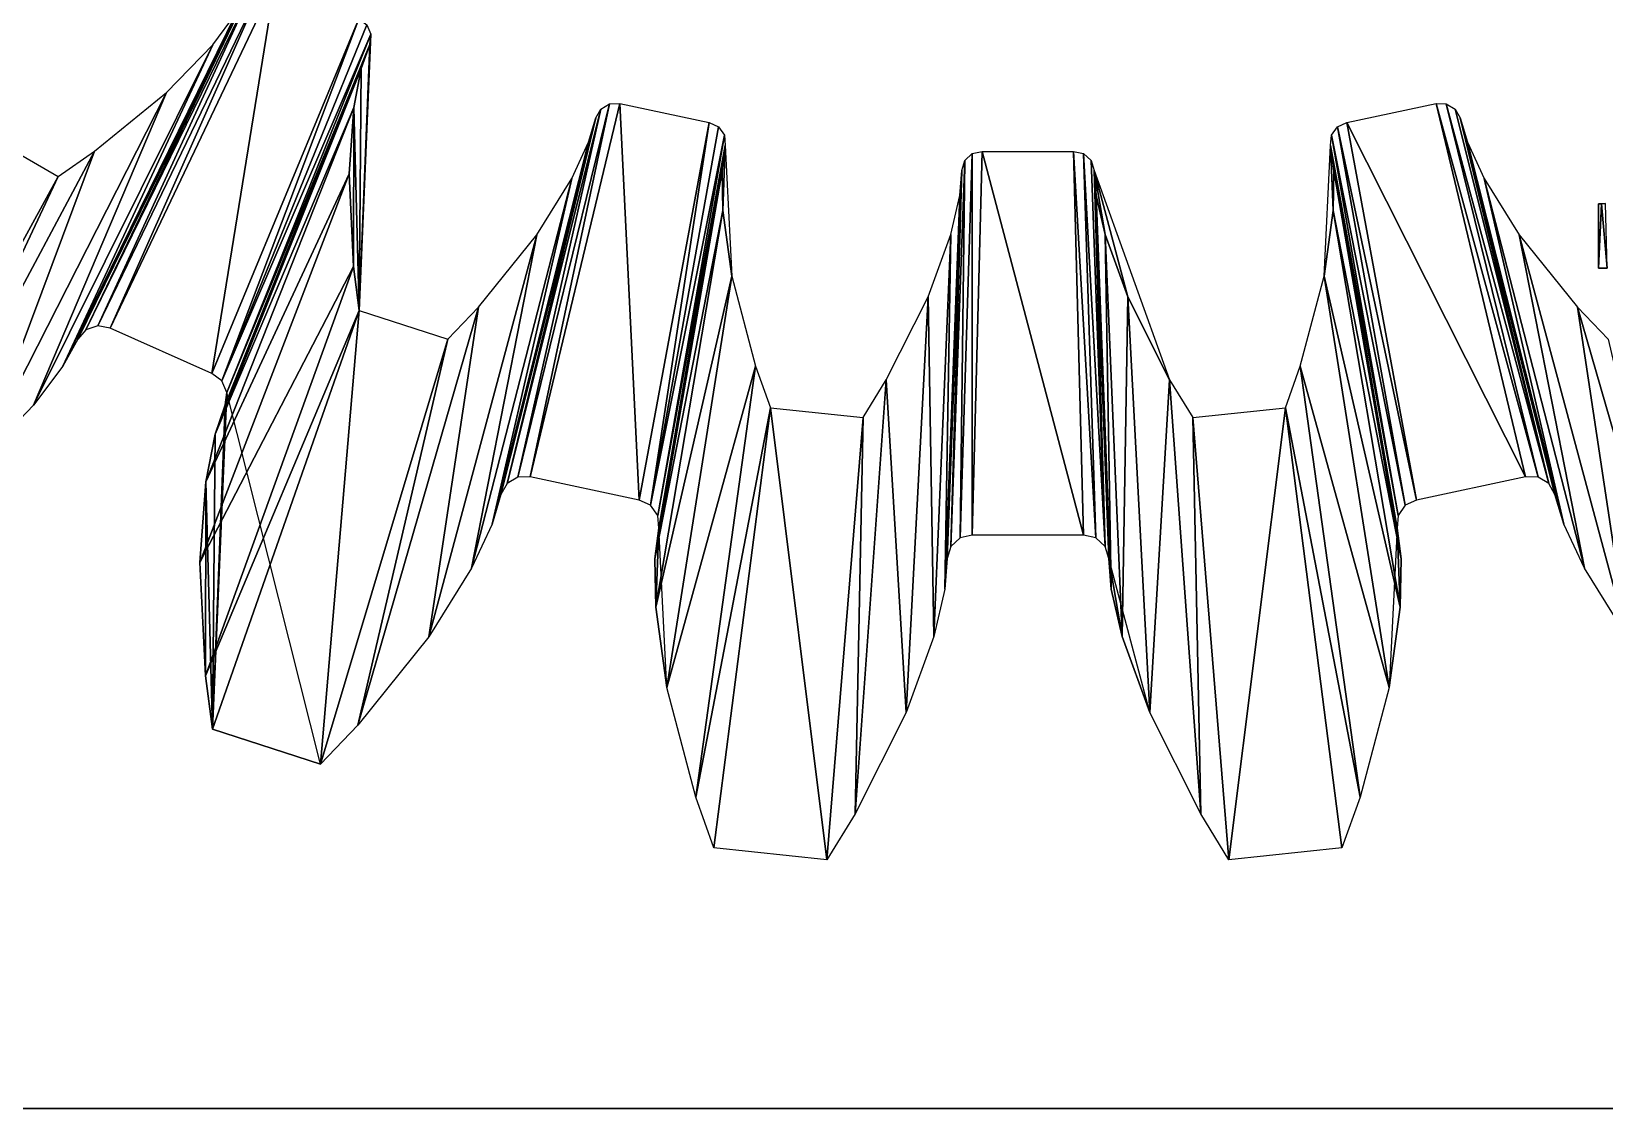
# Model space of a CAD drawing. Header units: inches. Extents: x 62 to 1153, y 3 to 780.
# Drawn here: x 86.21 to 101.18, y 3.16 to 13.42 of the extents above; entities that cross this region are included whole.
import ezdxf

# ---------------------------------------------------------------- set-up
doc = ezdxf.new("R2010")
doc.units = ezdxf.units.IN
doc.header["$MEASUREMENT"] = 0
doc.layers.add('Base', color=3, linetype='Continuous')
doc.layers.add('Main_Gear', color=4, linetype='Continuous')

msp = doc.modelspace()

# ---------------------------------------------------------------- linework, layer by layer
at = {"layer": 'Base'}
for points in [[(101.127, 11.776, -43), (101.127, 11.163, -43), (101.155, 11.776, -43)], [(101.21, 11.163, -43), (101.155, 11.776, -43), (101.127, 11.163, -43)], [(101.127, 11.776, -44), (101.127, 11.776, -43), (101.155, 11.776, -43)], [(101.127, 11.776, -44), (101.155, 11.776, -43), (101.155, 11.776, -44)], [(101.127, 11.163, -43), (101.127, 11.776, -43), (101.127, 11.163, -44)], [(101.127, 11.776, -44), (101.127, 11.163, -44), (101.127, 11.776, -43)], [(101.21, 11.163, -43), (101.192, 11.779, -43), (101.155, 11.776, -43)], [(101.155, 11.776, -44), (101.155, 11.776, -43), (101.192, 11.779, -43)], [(101.155, 11.776, -44), (101.192, 11.779, -43), (101.192, 11.779, -44)], [(101.127, 11.163, -43), (101.127, 11.163, -44), (101.21, 11.163, -44)], [(101.127, 11.163, -43), (101.21, 11.163, -44), (101.21, 11.163, -43)], [(70.663, 3.163, -44), (66.663, 3.163, -48), (120.863, 3.163, -44)], [(124.863, 3.163, -48), (120.863, 3.163, -44), (66.663, 3.163, -48)]]:
    msp.add_3dface(points, dxfattribs=at)
at = {"layer": 'Main_Gear'}
for points in [[(84.192, 12.188, -7.468), (85.559, 15.711, -11.468), (86.263, 15.2, -11.468)], [(86.263, 15.2, -11.468), (84.271, 12.098, -7.468), (84.192, 12.188, -7.468)], [(84.271, 12.098, -7.468), (86.263, 15.2, -11.468), (86.327, 15.126, -11.468)], [(86.346, 15.03, -11.468), (84.271, 12.098, -7.468), (86.327, 15.126, -11.468)], [(84.271, 12.098, -7.468), (86.346, 15.03, -11.468), (84.294, 11.981, -7.468)], [(86.314, 14.938, -11.468), (84.294, 11.981, -7.468), (86.346, 15.03, -11.468)], [(86.346, 15.03, -11.468), (85.691, 12.482, -11.468), (86.314, 14.938, -11.468)], [(86.189, 14.732, -11.468), (84.255, 11.868, -7.468), (86.314, 14.938, -11.468)], [(84.294, 11.981, -7.468), (86.314, 14.938, -11.468), (84.255, 11.868, -7.468)], [(86.314, 14.938, -11.468), (85.691, 12.482, -11.468), (86.189, 14.732, -11.468)], [(88.274, 13.806, -11.468), (86.724, 10.578, -7.468), (86.646, 10.488, -7.468)], [(86.646, 10.488, -7.468), (88.159, 13.594, -11.468), (88.274, 13.806, -11.468)], [(88.339, 13.879, -11.468), (86.837, 10.616, -7.468), (86.724, 10.578, -7.468)], [(86.724, 10.578, -7.468), (88.274, 13.806, -11.468), (88.339, 13.879, -11.468)], [(86.837, 10.616, -7.468), (88.339, 13.879, -11.468), (88.431, 13.911, -11.468)], [(88.431, 13.911, -11.468), (86.954, 10.593, -7.468), (86.837, 10.616, -7.468)], [(86.954, 10.593, -7.468), (88.431, 13.911, -11.468), (88.527, 13.892, -11.468)], [(88.527, 13.892, -11.468), (87.923, 10.162, -7.468), (86.954, 10.593, -7.468)], [(87.923, 10.162, -7.468), (88.527, 13.892, -11.468), (89.321, 13.539, -11.468)], [(86.505, 10.23, -7.468), (87.931, 13.291, -11.468), (88.159, 13.594, -11.468)], [(88.159, 13.594, -11.468), (86.646, 10.488, -7.468), (86.505, 10.23, -7.468)], [(89.321, 13.539, -11.468), (88.018, 10.091, -7.468), (87.923, 10.162, -7.468)], [(88.018, 10.091, -7.468), (89.321, 13.539, -11.468), (89.4, 13.48, -11.468)], [(89.438, 13.39, -11.468), (88.018, 10.091, -7.468), (89.4, 13.48, -11.468)], [(88.018, 10.091, -7.468), (89.438, 13.39, -11.468), (88.065, 9.981, -7.468)], [(89.426, 13.293, -11.468), (88.065, 9.981, -7.468), (89.438, 13.39, -11.468)], [(89.438, 13.39, -11.468), (89.327, 10.761, -11.468), (89.426, 13.293, -11.468)], [(87.931, 13.291, -11.468), (86.505, 10.23, -7.468), (86.226, 9.861, -7.468)], [(86.226, 9.861, -7.468), (87.492, 12.836, -11.468), (87.931, 13.291, -11.468)], [(88.065, 9.981, -7.468), (89.426, 13.293, -11.468), (88.051, 9.863, -7.468)], [(89.346, 13.066, -11.468), (88.051, 9.863, -7.468), (89.426, 13.293, -11.468)], [(89.426, 13.293, -11.468), (89.327, 10.761, -11.468), (89.346, 13.066, -11.468)], [(89.274, 12.693, -11.468), (87.953, 9.585, -7.468), (89.346, 13.066, -11.468)], [(88.051, 9.863, -7.468), (89.346, 13.066, -11.468), (87.953, 9.585, -7.468)], [(89.346, 13.066, -11.468), (89.327, 10.761, -11.468), (89.274, 12.693, -11.468)], [(87.492, 12.836, -11.468), (86.226, 9.861, -7.468), (85.692, 9.305, -7.468)], [(85.692, 9.305, -7.468), (86.806, 12.277, -11.468), (87.492, 12.836, -11.468)], [(87.953, 9.585, -7.468), (89.274, 12.693, -11.468), (87.865, 9.131, -7.468)], [(89.229, 12.063, -11.468), (87.865, 9.131, -7.468), (89.274, 12.693, -11.468)], [(89.274, 12.693, -11.468), (89.272, 11.179, -11.468), (89.229, 12.063, -11.468)], [(89.274, 12.693, -11.468), (89.327, 10.761, -11.468), (89.272, 11.179, -11.468)], [(90.676, 9.01, -7.468), (91.51, 12.363, -11.468), (91.579, 12.594, -11.468)], [(91.579, 12.594, -11.468), (90.734, 9.114, -7.468), (90.676, 9.01, -7.468)], [(91.627, 12.679, -11.468), (90.836, 9.175, -7.468), (90.734, 9.114, -7.468)], [(90.734, 9.114, -7.468), (91.579, 12.594, -11.468), (91.627, 12.679, -11.468)], [(91.71, 12.729, -11.468), (90.955, 9.177, -7.468), (90.836, 9.175, -7.468)], [(90.836, 9.175, -7.468), (91.627, 12.679, -11.468), (91.71, 12.729, -11.468)], [(90.955, 9.177, -7.468), (91.71, 12.729, -11.468), (91.808, 12.73, -11.468)], [(91.808, 12.73, -11.468), (91.992, 8.956, -7.468), (90.955, 9.177, -7.468)], [(91.992, 8.956, -7.468), (91.808, 12.73, -11.468), (92.659, 12.55, -11.468)], [(100.433, 9.177, -7.468), (98.729, 12.55, -11.468), (99.58, 12.73, -11.468)], [(100.552, 9.175, -7.468), (99.58, 12.73, -11.468), (99.677, 12.729, -11.468)], [(99.58, 12.73, -11.468), (100.552, 9.175, -7.468), (100.433, 9.177, -7.468)], [(100.654, 9.114, -7.468), (99.677, 12.729, -11.468), (99.761, 12.679, -11.468)], [(99.677, 12.729, -11.468), (100.654, 9.114, -7.468), (100.552, 9.175, -7.468)], [(99.809, 12.594, -11.468), (100.654, 9.114, -7.468), (99.761, 12.679, -11.468)], [(100.654, 9.114, -7.468), (99.809, 12.594, -11.468), (100.712, 9.01, -7.468)], [(99.878, 12.363, -11.468), (100.712, 9.01, -7.468), (99.809, 12.594, -11.468)], [(84.432, 8.333, -7.468), (85.691, 12.482, -11.468), (86.459, 12.038, -11.468)], [(92.659, 12.55, -11.468), (92.101, 8.906, -7.468), (91.992, 8.956, -7.468)], [(92.101, 8.906, -7.468), (92.659, 12.55, -11.468), (92.747, 12.509, -11.468)], [(92.804, 12.429, -11.468), (92.101, 8.906, -7.468), (92.747, 12.509, -11.468)], [(99.287, 8.906, -7.468), (98.584, 12.429, -11.468), (98.64, 12.509, -11.468)], [(99.395, 8.956, -7.468), (98.64, 12.509, -11.468), (98.729, 12.55, -11.468)], [(98.64, 12.509, -11.468), (99.395, 8.956, -7.468), (99.287, 8.906, -7.468)], [(98.729, 12.55, -11.468), (100.433, 9.177, -7.468), (99.395, 8.956, -7.468)], [(91.51, 12.363, -11.468), (90.676, 9.01, -7.468), (90.592, 8.728, -7.468)], [(90.592, 8.728, -7.468), (91.35, 12.019, -11.468), (91.51, 12.363, -11.468)], [(92.101, 8.906, -7.468), (92.804, 12.429, -11.468), (92.169, 8.809, -7.468)], [(92.812, 12.331, -11.468), (92.169, 8.809, -7.468), (92.804, 12.429, -11.468)], [(92.169, 8.809, -7.468), (92.812, 12.331, -11.468), (92.18, 8.69, -7.468)], [(92.781, 12.092, -11.468), (92.18, 8.69, -7.468), (92.812, 12.331, -11.468)], [(92.812, 12.331, -11.468), (92.788, 11.713, -11.468), (92.781, 12.092, -11.468)], [(92.788, 11.713, -11.468), (92.812, 12.331, -11.468), (92.875, 11.087, -11.468)], [(98.575, 12.331, -11.468), (98.6, 11.713, -11.468), (98.513, 11.087, -11.468)], [(99.219, 8.809, -7.468), (98.575, 12.331, -11.468), (98.584, 12.429, -11.468)], [(98.6, 11.713, -11.468), (98.575, 12.331, -11.468), (98.606, 12.092, -11.468)], [(98.575, 12.331, -11.468), (99.219, 8.809, -7.468), (99.208, 8.69, -7.468)], [(99.208, 8.69, -7.468), (98.606, 12.092, -11.468), (98.575, 12.331, -11.468)], [(98.584, 12.429, -11.468), (99.287, 8.906, -7.468), (99.219, 8.809, -7.468)], [(100.712, 9.01, -7.468), (99.878, 12.363, -11.468), (100.796, 8.728, -7.468)], [(100.038, 12.019, -11.468), (100.796, 8.728, -7.468), (99.878, 12.363, -11.468)], [(84.855, 8.623, -7.468), (86.459, 12.038, -11.468), (86.806, 12.277, -11.468)], [(86.806, 12.277, -11.468), (85.692, 9.305, -7.468), (84.855, 8.623, -7.468)], [(95.092, 12.188, -11.468), (95.048, 8.596, -7.468), (94.96, 8.515, -7.468)], [(94.96, 8.515, -7.468), (95.063, 12.095, -11.468), (95.092, 12.188, -11.468)], [(95.164, 12.255, -11.468), (95.164, 8.623, -7.468), (95.048, 8.596, -7.468)], [(95.048, 8.596, -7.468), (95.092, 12.188, -11.468), (95.164, 12.255, -11.468)], [(95.164, 8.623, -7.468), (95.164, 12.255, -11.468), (95.259, 12.276, -11.468)], [(95.259, 12.276, -11.468), (96.224, 8.623, -7.468), (95.164, 8.623, -7.468)], [(96.224, 8.623, -7.468), (95.259, 12.276, -11.468), (96.129, 12.276, -11.468)], [(96.34, 8.596, -7.468), (96.129, 12.276, -11.468), (96.224, 12.255, -11.468)], [(96.129, 12.276, -11.468), (96.34, 8.596, -7.468), (96.224, 8.623, -7.468)], [(96.428, 8.515, -7.468), (96.224, 12.255, -11.468), (96.296, 12.188, -11.468)], [(96.224, 12.255, -11.468), (96.428, 8.515, -7.468), (96.34, 8.596, -7.468)], [(96.324, 12.095, -11.468), (96.428, 8.515, -7.468), (96.296, 12.188, -11.468)], [(86.459, 12.038, -11.468), (84.855, 8.623, -7.468), (84.432, 8.333, -7.468)], [(89.272, 11.179, -11.468), (87.809, 8.362, -7.468), (89.229, 12.063, -11.468)], [(87.865, 9.131, -7.468), (89.229, 12.063, -11.468), (87.809, 8.362, -7.468)], [(91.35, 12.019, -11.468), (90.592, 8.728, -7.468), (90.396, 8.309, -7.468)], [(90.396, 8.309, -7.468), (91.016, 11.482, -11.468), (91.35, 12.019, -11.468)], [(92.788, 11.713, -11.468), (92.142, 8.398, -7.468), (92.781, 12.092, -11.468)], [(92.18, 8.69, -7.468), (92.781, 12.092, -11.468), (92.142, 8.398, -7.468)], [(95.063, 12.095, -11.468), (94.96, 8.515, -7.468), (94.925, 8.401, -7.468)], [(94.925, 8.401, -7.468), (95.044, 11.855, -11.468), (95.063, 12.095, -11.468)], [(96.324, 12.095, -11.468), (97.043, 10.101, -11.468), (96.644, 10.891, -11.468)], [(96.324, 12.095, -11.468), (96.644, 10.891, -11.468), (96.429, 11.485, -11.468)], [(96.324, 12.095, -11.468), (96.429, 11.485, -11.468), (96.344, 11.855, -11.468)], [(96.344, 11.855, -11.468), (96.463, 8.401, -7.468), (96.324, 12.095, -11.468)], [(96.428, 8.515, -7.468), (96.324, 12.095, -11.468), (96.463, 8.401, -7.468)], [(99.246, 8.398, -7.468), (98.6, 11.713, -11.468), (98.606, 12.092, -11.468)], [(98.606, 12.092, -11.468), (99.208, 8.69, -7.468), (99.246, 8.398, -7.468)], [(100.372, 11.482, -11.468), (100.992, 8.309, -7.468), (100.038, 12.019, -11.468)], [(100.796, 8.728, -7.468), (100.038, 12.019, -11.468), (100.992, 8.309, -7.468)], [(94.901, 8.108, -7.468), (94.959, 11.485, -11.468), (95.044, 11.855, -11.468)], [(95.044, 11.855, -11.468), (94.925, 8.401, -7.468), (94.901, 8.108, -7.468)], [(96.429, 11.485, -11.468), (96.486, 8.108, -7.468), (96.344, 11.855, -11.468)], [(96.463, 8.401, -7.468), (96.344, 11.855, -11.468), (96.486, 8.108, -7.468)], [(92.142, 8.398, -7.468), (92.788, 11.713, -11.468), (92.15, 7.936, -7.468)], [(92.875, 11.087, -11.468), (92.15, 7.936, -7.468), (92.788, 11.713, -11.468)], [(99.237, 7.936, -7.468), (98.513, 11.087, -11.468), (98.6, 11.713, -11.468)], [(98.6, 11.713, -11.468), (99.246, 8.398, -7.468), (99.237, 7.936, -7.468)], [(91.016, 11.482, -11.468), (90.396, 8.309, -7.468), (89.989, 7.654, -7.468)], [(89.989, 7.654, -7.468), (90.461, 10.792, -11.468), (91.016, 11.482, -11.468)], [(94.797, 7.658, -7.468), (94.744, 10.891, -11.468), (94.959, 11.485, -11.468)], [(94.959, 11.485, -11.468), (94.901, 8.108, -7.468), (94.797, 7.658, -7.468)], [(96.486, 8.108, -7.468), (96.429, 11.485, -11.468), (96.591, 7.658, -7.468)], [(96.644, 10.891, -11.468), (96.591, 7.658, -7.468), (96.429, 11.485, -11.468)], [(100.992, 8.309, -7.468), (100.372, 11.482, -11.468), (101.399, 7.654, -7.468)], [(100.927, 10.792, -11.468), (101.399, 7.654, -7.468), (100.372, 11.482, -11.468)], [(87.809, 8.362, -7.468), (89.272, 11.179, -11.468), (87.862, 7.284, -7.468)], [(89.327, 10.761, -11.468), (87.862, 7.284, -7.468), (89.272, 11.179, -11.468)], [(92.15, 7.936, -7.468), (92.875, 11.087, -11.468), (92.256, 7.172, -7.468)], [(93.101, 10.231, -11.468), (92.256, 7.172, -7.468), (92.875, 11.087, -11.468)], [(99.132, 7.172, -7.468), (98.287, 10.231, -11.468), (98.513, 11.087, -11.468)], [(98.513, 11.087, -11.468), (99.237, 7.936, -7.468), (99.132, 7.172, -7.468)], [(89.312, 6.813, -7.468), (90.171, 10.487, -11.468), (90.461, 10.792, -11.468)], [(90.461, 10.792, -11.468), (89.989, 7.654, -7.468), (89.312, 6.813, -7.468)], [(94.535, 6.933, -7.468), (94.344, 10.101, -11.468), (94.744, 10.891, -11.468)], [(94.744, 10.891, -11.468), (94.797, 7.658, -7.468), (94.535, 6.933, -7.468)], [(96.591, 7.658, -7.468), (96.644, 10.891, -11.468), (96.853, 6.933, -7.468)], [(97.043, 10.101, -11.468), (96.853, 6.933, -7.468), (96.644, 10.891, -11.468)], [(101.217, 10.487, -11.468), (102.075, 6.813, -7.468), (100.927, 10.792, -11.468)], [(101.399, 7.654, -7.468), (100.927, 10.792, -11.468), (102.075, 6.813, -7.468)], [(87.862, 7.284, -7.468), (89.327, 10.761, -11.468), (87.93, 6.775, -7.468)], [(89.327, 10.761, -11.468), (88.958, 6.441, -7.468), (87.93, 6.775, -7.468)], [(88.958, 6.441, -7.468), (89.327, 10.761, -11.468), (90.171, 10.487, -11.468)], [(90.171, 10.487, -11.468), (89.312, 6.813, -7.468), (88.958, 6.441, -7.468)], [(92.256, 7.172, -7.468), (93.101, 10.231, -11.468), (92.532, 6.129, -7.468)], [(93.242, 9.834, -11.468), (92.532, 6.129, -7.468), (93.101, 10.231, -11.468)], [(98.856, 6.129, -7.468), (98.146, 9.834, -11.468), (98.287, 10.231, -11.468)], [(98.287, 10.231, -11.468), (99.132, 7.172, -7.468), (98.856, 6.129, -7.468)], [(94.344, 10.101, -11.468), (94.535, 6.933, -7.468), (94.048, 5.969, -7.468)], [(94.048, 5.969, -7.468), (94.124, 9.742, -11.468), (94.344, 10.101, -11.468)], [(96.853, 6.933, -7.468), (97.043, 10.101, -11.468), (97.34, 5.969, -7.468)], [(97.264, 9.742, -11.468), (97.34, 5.969, -7.468), (97.043, 10.101, -11.468)], [(88.958, 6.441, -7.468), (88.065, 9.981, -7.468), (87.93, 6.775, -7.468)], [(87.93, 6.775, -7.468), (88.065, 9.981, -7.468), (88.051, 9.863, -7.468)], [(87.93, 6.775, -7.468), (88.051, 9.863, -7.468), (87.953, 9.585, -7.468)], [(92.532, 6.129, -7.468), (93.242, 9.834, -11.468), (92.704, 5.645, -7.468)], [(93.242, 9.834, -11.468), (93.779, 5.532, -7.468), (92.704, 5.645, -7.468)], [(93.779, 5.532, -7.468), (93.242, 9.834, -11.468), (94.124, 9.742, -11.468)], [(94.124, 9.742, -11.468), (94.048, 5.969, -7.468), (93.779, 5.532, -7.468)], [(98.146, 9.834, -11.468), (97.608, 5.532, -7.468), (97.264, 9.742, -11.468)], [(97.34, 5.969, -7.468), (97.264, 9.742, -11.468), (97.608, 5.532, -7.468)], [(97.608, 5.532, -7.468), (98.146, 9.834, -11.468), (98.684, 5.645, -7.468)], [(98.146, 9.834, -11.468), (98.856, 6.129, -7.468), (98.684, 5.645, -7.468)], [(87.93, 6.775, -7.468), (87.953, 9.585, -7.468), (87.865, 9.131, -7.468)], [(87.862, 7.284, -7.468), (87.865, 9.131, -7.468), (87.809, 8.362, -7.468)], [(87.93, 6.775, -7.468), (87.865, 9.131, -7.468), (87.862, 7.284, -7.468)], [(92.15, 7.936, -7.468), (92.18, 8.69, -7.468), (92.142, 8.398, -7.468)], [(92.256, 7.172, -7.468), (92.18, 8.69, -7.468), (92.15, 7.936, -7.468)], [(99.237, 7.936, -7.468), (99.208, 8.69, -7.468), (99.132, 7.172, -7.468)], [(99.208, 8.69, -7.468), (99.237, 7.936, -7.468), (99.246, 8.398, -7.468)], [(96.853, 6.933, -7.468), (96.463, 8.401, -7.468), (96.591, 7.658, -7.468)], [(96.591, 7.658, -7.468), (96.463, 8.401, -7.468), (96.486, 8.108, -7.468)]]:
    msp.add_3dface(points, dxfattribs=at)

doc.saveas('drawing.dxf')
